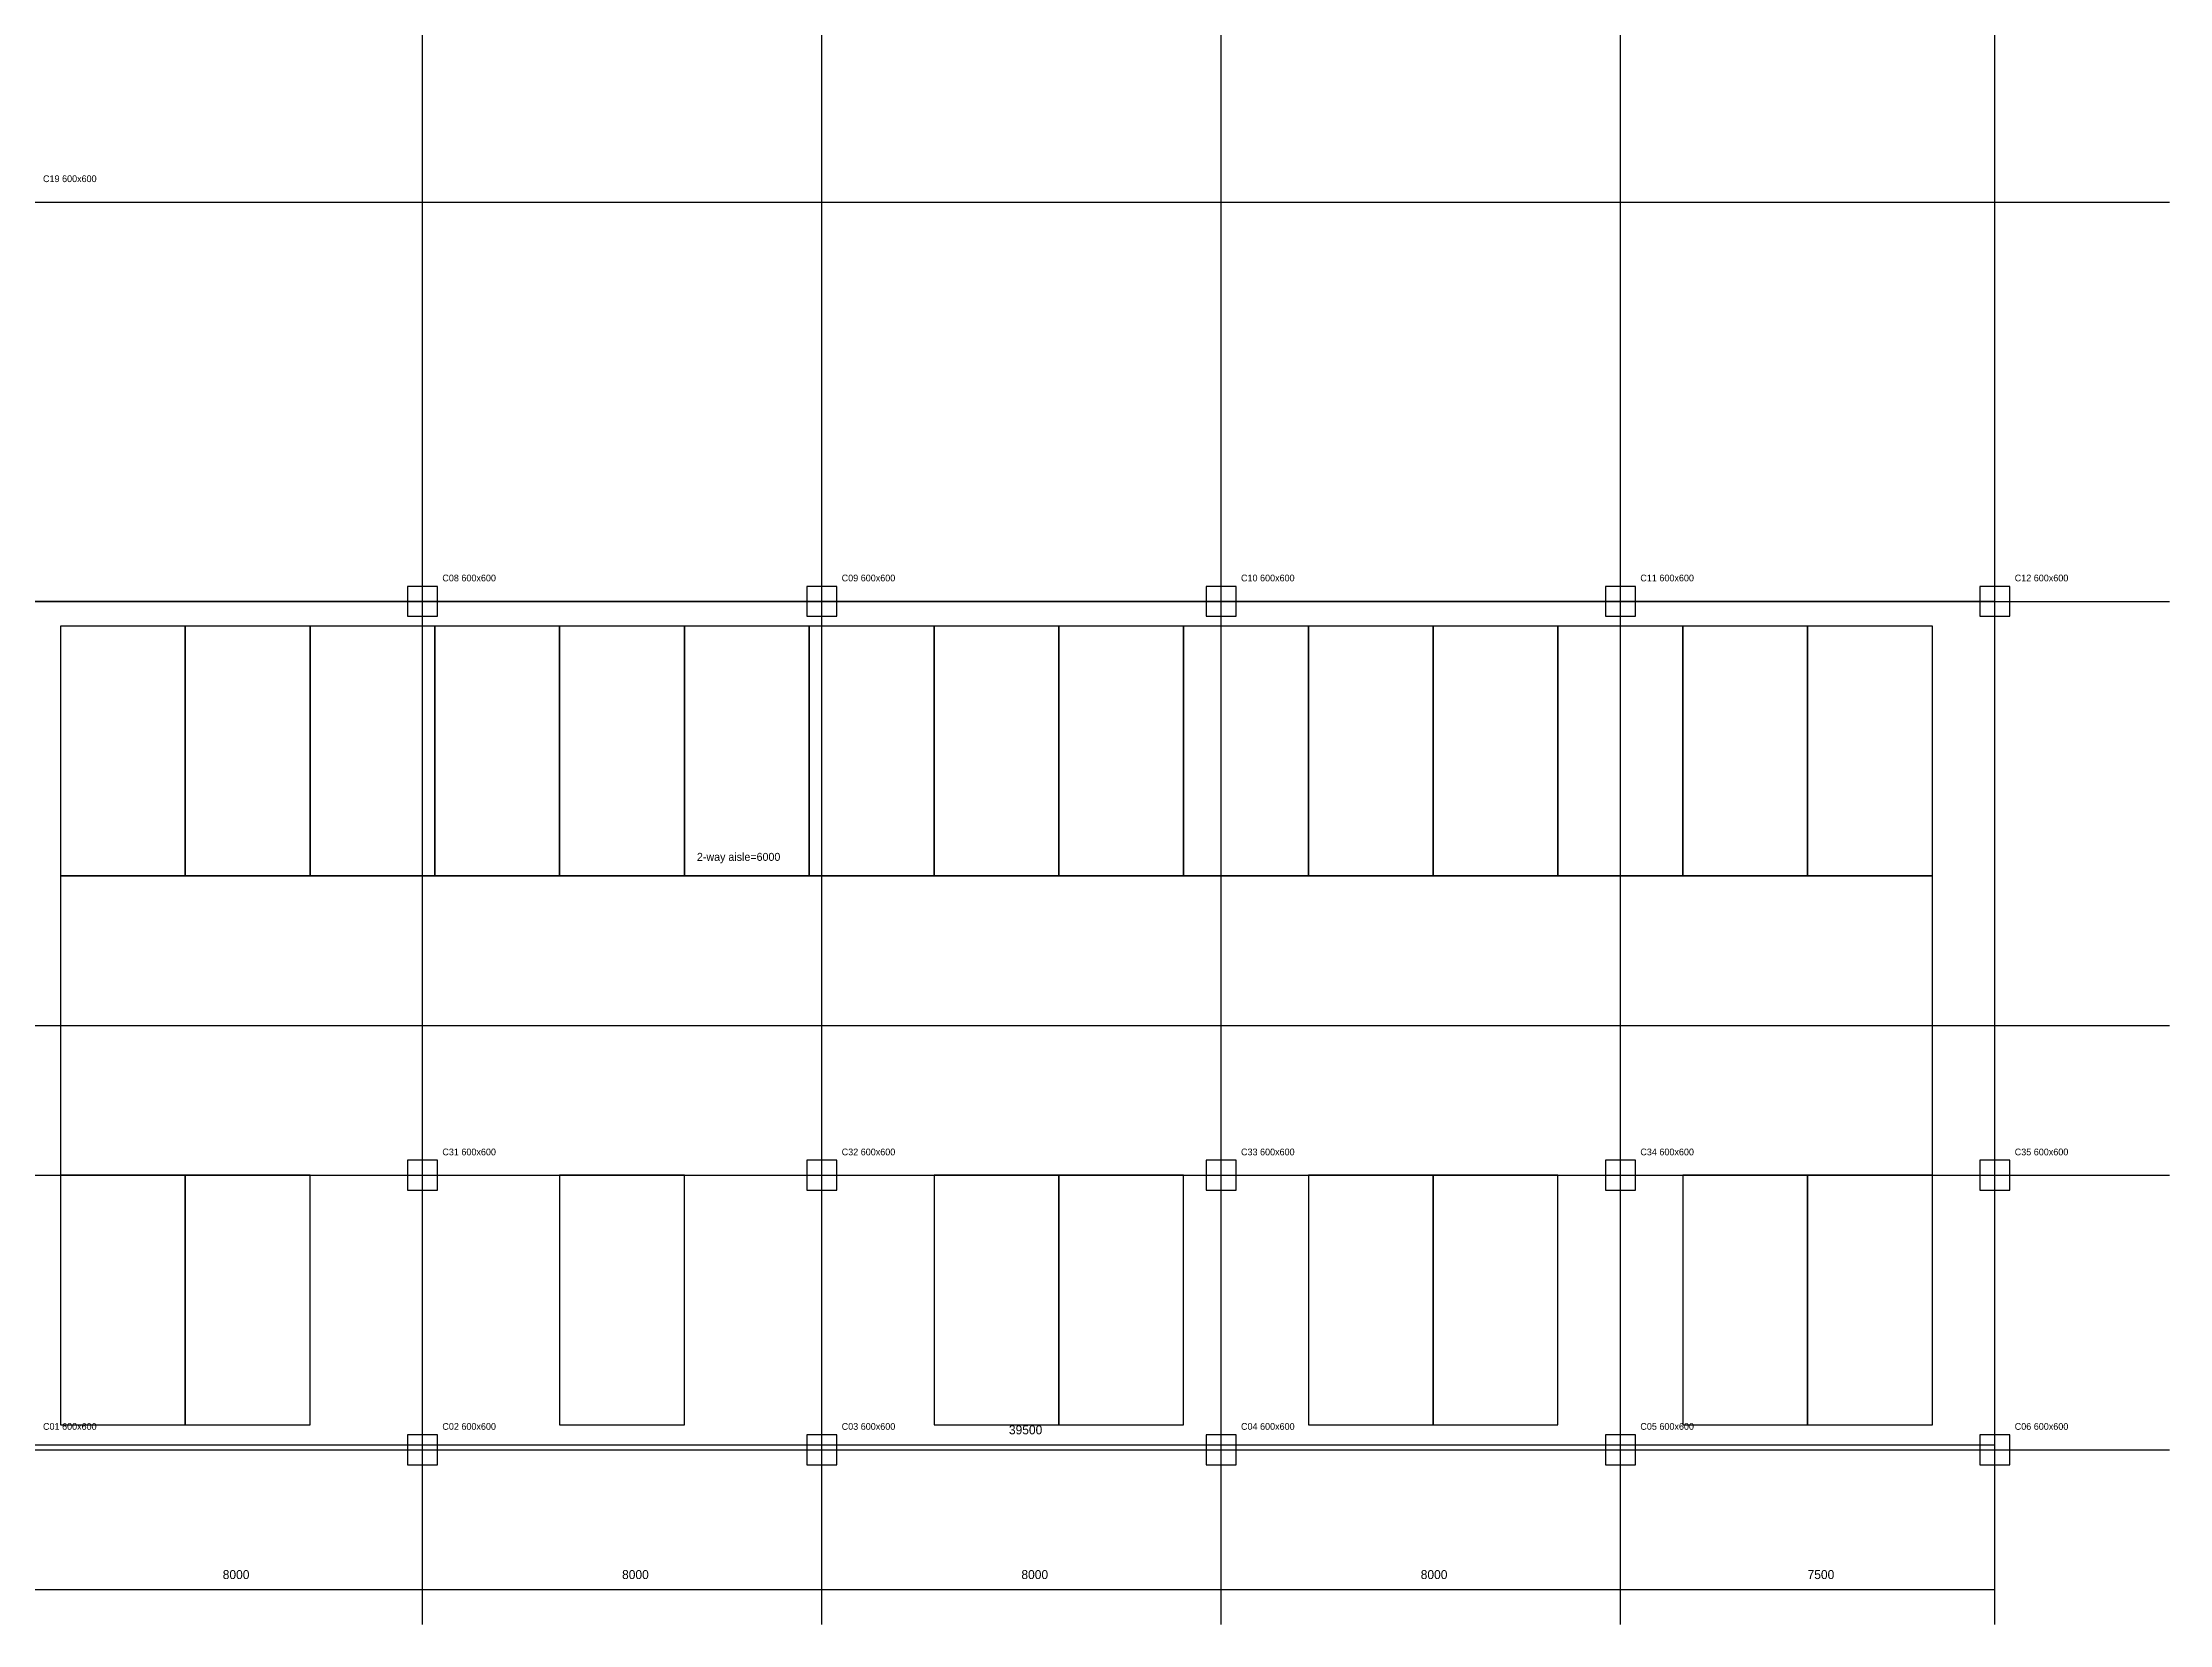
# Model space of a CAD drawing. Header units: metres. Extents: x -3943 to 60000, y -3500 to 59894.
# Drawn here: x 17390 to 60000, y -3500 to 28197 of the extents above; entities that cross this region are included whole.
import ezdxf

# ---------------------------------------------------------------- set-up
doc = ezdxf.new("R2010")
doc.units = ezdxf.units.M
for name, color, linetype in [('A-DIM', 4, 'Continuous'), ('A-FLOW', 2, 'Continuous'), ('A-GBP-OUTLINE', 8, 'Continuous'), ('A-PARK', 2, 'Continuous'), ('A-TEXT', 7, 'Continuous'), ('S-COL', 1, 'Continuous'), ('S-GRID', 7, 'Continuous')]:
    doc.layers.add(name, color=color, linetype=linetype)

msp = doc.modelspace()

# ---------------------------------------------------------------- linework, layer by layer
at = {"layer": 'A-DIM'}
for p, q in [((17000, 100), (56500, 100)), ((56500, -120), (56500, 320)), ((17000, -2800), (25000, -2800)), ((25000, -3020), (25000, -2580)), ((25000, -3020), (25000, -2580)), ((25000, -2800), (33000, -2800)), ((33000, -3020), (33000, -2580)), ((33000, -3020), (33000, -2580)), ((33000, -2800), (41000, -2800)), ((41000, -3020), (41000, -2580)), ((41000, -3020), (41000, -2580)), ((41000, -2800), (49000, -2800)), ((49000, -3020), (49000, -2580)), ((49000, -3020), (49000, -2580)), ((49000, -2800), (56500, -2800)), ((56500, -3020), (56500, -2580))]:
    msp.add_line(p, q, dxfattribs=at)
at = {"layer": 'A-FLOW'}
msp.add_lwpolyline([(17750, 5500), (55250, 5500), (55250, 11500), (17750, 11500), (17750, 5500)], close=True, dxfattribs=at)
at = {"layer": 'A-GBP-OUTLINE'}
msp.add_lwpolyline([(0, 0), (56500, 0), (56500, 17000), (17000, 17000), (17000, 56000), (0, 56000), (0, 0)], close=True, dxfattribs=at)
at = {"layer": 'A-PARK'}
for points in [[(17750, 11500), (20250, 11500), (20250, 16500), (17750, 16500), (17750, 11500)], [(20250, 11500), (22750, 11500), (22750, 16500), (20250, 16500), (20250, 11500)], [(22750, 11500), (25250, 11500), (25250, 16500), (22750, 16500), (22750, 11500)], [(25250, 11500), (27750, 11500), (27750, 16500), (25250, 16500), (25250, 11500)], [(27750, 11500), (30250, 11500), (30250, 16500), (27750, 16500), (27750, 11500)], [(30250, 11500), (32750, 11500), (32750, 16500), (30250, 16500), (30250, 11500)], [(32750, 11500), (35250, 11500), (35250, 16500), (32750, 16500), (32750, 11500)], [(35250, 11500), (37750, 11500), (37750, 16500), (35250, 16500), (35250, 11500)], [(37750, 11500), (40250, 11500), (40250, 16500), (37750, 16500), (37750, 11500)], [(40250, 11500), (42750, 11500), (42750, 16500), (40250, 16500), (40250, 11500)], [(42750, 11500), (45250, 11500), (45250, 16500), (42750, 16500), (42750, 11500)], [(45250, 11500), (47750, 11500), (47750, 16500), (45250, 16500), (45250, 11500)], [(47750, 11500), (50250, 11500), (50250, 16500), (47750, 16500), (47750, 11500)], [(50250, 11500), (52750, 11500), (52750, 16500), (50250, 16500), (50250, 11500)], [(52750, 11500), (55250, 11500), (55250, 16500), (52750, 16500), (52750, 11500)], [(17750, 500), (20250, 500), (20250, 5500), (17750, 5500), (17750, 500)], [(20250, 500), (22750, 500), (22750, 5500), (20250, 5500), (20250, 500)], [(27750, 500), (30250, 500), (30250, 5500), (27750, 5500), (27750, 500)], [(35250, 500), (37750, 500), (37750, 5500), (35250, 5500), (35250, 500)], [(37750, 500), (40250, 500), (40250, 5500), (37750, 5500), (37750, 500)], [(42750, 500), (45250, 500), (45250, 5500), (42750, 5500), (42750, 500)], [(45250, 500), (47750, 500), (47750, 5500), (45250, 5500), (45250, 500)], [(50250, 500), (52750, 500), (52750, 5500), (50250, 5500), (50250, 500)], [(52750, 500), (55250, 500), (55250, 5500), (52750, 5500), (52750, 500)]]:
    msp.add_lwpolyline(points, close=True, dxfattribs=at)
at = {"layer": 'S-COL'}
for points in [[(24700, 16700), (25300, 16700), (25300, 17300), (24700, 17300), (24700, 16700)], [(32700, 16700), (33300, 16700), (33300, 17300), (32700, 17300), (32700, 16700)], [(40700, 16700), (41300, 16700), (41300, 17300), (40700, 17300), (40700, 16700)], [(48700, 16700), (49300, 16700), (49300, 17300), (48700, 17300), (48700, 16700)], [(56200, 16700), (56800, 16700), (56800, 17300), (56200, 17300), (56200, 16700)], [(24700, 5200), (25300, 5200), (25300, 5800), (24700, 5800), (24700, 5200)], [(32700, 5200), (33300, 5200), (33300, 5800), (32700, 5800), (32700, 5200)], [(40700, 5200), (41300, 5200), (41300, 5800), (40700, 5800), (40700, 5200)], [(48700, 5200), (49300, 5200), (49300, 5800), (48700, 5800), (48700, 5200)], [(56200, 5200), (56800, 5200), (56800, 5800), (56200, 5800), (56200, 5200)], [(24700, -300), (25300, -300), (25300, 300), (24700, 300), (24700, -300)], [(32700, -300), (33300, -300), (33300, 300), (32700, 300), (32700, -300)], [(40700, -300), (41300, -300), (41300, 300), (40700, 300), (40700, -300)], [(48700, -300), (49300, -300), (49300, 300), (48700, 300), (48700, -300)], [(56200, -300), (56800, -300), (56800, 300), (56200, 300), (56200, -300)]]:
    msp.add_lwpolyline(points, close=True, dxfattribs=at)
at = {"layer": 'S-GRID'}
for p, q in [((25000, -3500), (25000, 59500)), ((33000, -3500), (33000, 59500)), ((41000, -3500), (41000, 59500)), ((49000, -3500), (49000, 59500)), ((56500, -3500), (56500, 59500)), ((-3500, 25000), (60000, 25000)), ((-3500, 17000), (60000, 17000)), ((-3500, 8500), (60000, 8500)), ((-3500, 5500), (60000, 5500)), ((-3500, 0), (60000, 0))]:
    msp.add_line(p, q, dxfattribs=at)

# ---------------------------------------------------------------- texts
at = {"layer": 'A-DIM'}
for s, p in [('39500', (36750, 310)), ('8000', (21000, -2590)), ('8000', (29000, -2590)), ('8000', (37000, -2590)), ('8000', (45000, -2590)), ('7500', (52750, -2590))]:
    msp.add_text(s, height=180, dxfattribs=at).set_placement(p)
at = {"layer": 'A-TEXT'}
for s, height, p in [('C19 600x600', 135, (17400, 25400)), ('C08 600x600', 135, (25400, 17400)), ('C09 600x600', 135, (33400, 17400)), ('C10 600x600', 135, (41400, 17400)), ('C11 600x600', 135, (49400, 17400)), ('C12 600x600', 135, (56900, 17400)), ('2-way aisle=6000', 160, (30500, 11800)), ('C31 600x600', 135, (25400, 5900)), ('C32 600x600', 135, (33400, 5900)), ('C33 600x600', 135, (41400, 5900)), ('C34 600x600', 135, (49400, 5900)), ('C35 600x600', 135, (56900, 5900)), ('C01 600x600', 135, (17400, 400)), ('C02 600x600', 135, (25400, 400)), ('C03 600x600', 135, (33400, 400)), ('C04 600x600', 135, (41400, 400)), ('C05 600x600', 135, (49400, 400)), ('C06 600x600', 135, (56900, 400))]:
    msp.add_text(s, height=height, dxfattribs=at).set_placement(p)

doc.saveas('drawing.dxf')
